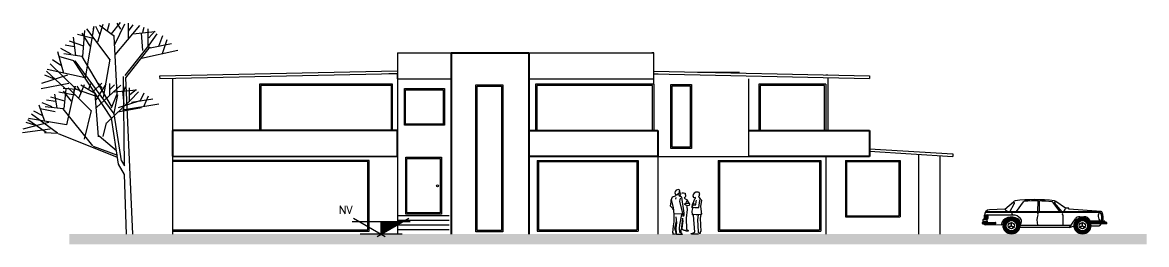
# Model space of a CAD drawing. Header units: millimetres. Extents: x 959 to 1071, y -109 to -6.
# Drawn here: x 1022.75 to 1066.27, y -54.31 to -45.73 of the extents above; entities that cross this region are included whole.
import ezdxf

# ---------------------------------------------------------------- set-up
doc = ezdxf.new("R2010")
doc.units = ezdxf.units.MM
doc.layers.add('muro', color=1, linetype='Continuous', lineweight=40)
doc.layers.add('prory1', color=4, linetype='Continuous')
doc.styles.add('X', font='simplex')

# ---------------------------------------------------------------- blocks, each defined once
blk = doc.blocks.new('LEA')
at = {"color": 0, "linetype": 'Continuous'}
for p, q in [((-0.494, 2.974), (-0.395, 3.334)), ((-0.294, 2.806), (0.147, 3.36)), ((-0.134, 2.281), (0.367, 3.305)), ((0.166, 3.029), (-0.014, 3.334)), ((0.546, 2.585), (0.546, 3.334)), ((-1.195, 2.585), (-1.955, 2.78)), ((-1.335, 2.199), (-1.735, 2.835)), ((-1.695, 1.7), (-1.596, 2.974)), ((-1.155, 3.166), (-1.575, 0.649)), ((-0.355, 1.534), (-1.495, 3.056)), ((-1.214, 2.751), (-1.155, 3.166)), ((-0.855, 2.751), (-1.054, 3.166)), ((-0.955, 2.42), (-0.695, 3.276)), ((-0.153, 2.669), (-0.874, 3.221)), ((-0.113, 1.784), (1.088, 3.221)), ((0.546, 2.945), (0.767, 3.25)), ((0.748, 2.806), (1.848, 2.919)), ((1.243, 1.996), (1.182, 2.844)), ((1.248, 2.89), (1.307, 3.14)), ((1.508, 2.144), (1.508, 3.056)), ((1.527, 2.614), (1.827, 2.945)), ((1.55, 2.25), (1.949, 2.802)), ((-2.115, 2.17), (-2.556, 2.254)), ((-1.655, 2.199), (-2.356, 2.448)), ((-2.035, 1.755), (-2.155, 2.641)), ((-0.016, -0.128), (-0.169, 2.674)), ((0.383, 0.764), (1.55, 2.25)), ((1.607, 2.115), (2.649, 2.336)), ((2.029, 2.199), (2.228, 2.724)), ((2.208, 1.839), (2.428, 2.53)), ((-2.636, 0.87), (-2.917, 1.921)), ((-2.136, 1.486), (-2.874, 1.698)), ((-2.276, 1.81), (-2.776, 2.089)), ((-1.736, 1.698), (-2.628, 1.826)), ((-0.292, -0.722), (-1.736, 1.698)), ((1.168, 1.618), (2.949, 2.005)), ((-2.016, 0.095), (-3.297, 1.34)), ((-2.776, 1.258), (-3.176, 1.534)), ((-0.692, -0.298), (-0.355, 1.57)), ((-2.455, 0.788), (-3.717, 0.373)), ((-3.077, 0.594), (-3.558, 0.788)), ((-2.577, 0.15), (-3.476, 0.98)), ((-1.575, 0.649), (-3.436, 1.064)), ((-2.375, 0.373), (-3.736, 0.124)), ((-2.013, 0.084), (-2.658, 0.128))]:
    blk.add_line(p, q, dxfattribs=at)
blk = doc.blocks.new('Arbfront')
at = {"linetype": 'ByBlock'}
for p, q in [((-1.686, 6.863), (-1.608, 7.87)), ((-1.26, 8.022), (-1.592, 6.033)), ((-0.627, 6.733), (-1.528, 7.935)), ((-1.306, 7.694), (-1.26, 8.022)), ((-1.022, 7.694), (-1.18, 8.022)), ((-1.102, 7.432), (-0.896, 8.11)), ((-0.468, 7.63), (-1.037, 8.066)), ((-0.737, 7.87), (-0.658, 8.155)), ((-0.579, 7.738), (-0.23, 8.176)), ((-0.453, 7.322), (-0.056, 8.132)), ((-0.436, 6.93), (0.514, 8.066)), ((-0.215, 7.914), (-0.358, 8.155)), ((0.085, 7.563), (0.085, 8.155)), ((0.085, 7.848), (0.26, 8.089)), ((0.64, 7.804), (0.687, 8.001)), ((0.846, 7.214), (0.846, 7.935)), ((0.861, 7.586), (1.098, 7.848)), ((-1.655, 7.258), (-2.209, 7.455)), ((-1.955, 6.907), (-2.05, 7.607)), ((-1.291, 7.563), (-1.892, 7.717)), ((-1.402, 7.258), (-1.718, 7.761)), ((-0.359, 5.418), (-0.48, 7.633)), ((0.245, 7.738), (1.115, 7.827)), ((0.636, 7.097), (0.588, 7.768)), ((0.879, 7.298), (1.194, 7.734)), ((1.257, 7.258), (1.415, 7.673)), ((1.399, 6.973), (1.573, 7.52)), ((-2.43, 6.207), (-2.652, 7.038)), ((-2.146, 6.951), (-2.541, 7.171)), ((-2.018, 7.235), (-2.367, 7.302)), ((-0.043, 6.123), (0.879, 7.298)), ((-0.026, 6.036), (0.913, 7.235)), ((0.577, 6.799), (1.985, 7.104)), ((0.924, 7.192), (1.747, 7.366)), ((-1.94, 5.595), (-2.953, 6.579)), ((-2.541, 6.514), (-2.857, 6.733)), ((-2.035, 6.694), (-2.618, 6.862)), ((-1.719, 6.862), (-2.424, 6.963)), ((-0.578, 4.479), (-2.035, 6.694)), ((-0.48, 4.647), (-1.987, 6.694)), ((-0.578, 4.949), (-1.719, 6.862)), ((-0.893, 5.284), (-0.627, 6.76)), ((-2.287, 6.143), (-3.285, 5.814)), ((-2.779, 5.989), (-3.159, 6.143)), ((-2.383, 5.638), (-3.094, 6.294)), ((-1.592, 6.033), (-3.063, 6.361)), ((-2.224, 5.814), (-3.3, 5.617)), ((-0.069, 2.633), (-0.117, 6.09)), ((0.252, 0.002), (-0.026, 6.036)), ((-1.938, 5.586), (-2.448, 5.621)), ((-1.161, 5.319), (-1.938, 5.586)), ((-0.578, 4.882), (-0.359, 5.418)), ((-0.48, 4.68), (-0.335, 5.385)), ((0.578, 4.876), (-0.337, 4.708)), ((0.524, 5.155), (-0.324, 4.876)), ((-0.311, 2.701), (-0.578, 4.479)), ((-0.19, 2.835), (-0.48, 4.647)), ((-0.79, 4.296), (-0.917, 3.772)), ((-2.646, 3.889), (-0.354, 2.976)), ((-1.057, 3.792), (-0.383, 3.228)), ((-1.282, 3.402), (-0.34, 3.053)), ((-0.069, 2.298), (-0.311, 2.701)), ((0, 0), (-0.069, 2.298))]:
    blk.add_line(p, q, dxfattribs=at)
blk.add_line((-0.19, 2.835), (-0.069, 2.633))
at = {"linetype": 'ByBlock', "xscale": 0.7905405405405403, "yscale": 0.5929054054054053, "zscale": 0.7905405405405406}
blk.add_blockref('LEA', (-1.071, 3.84), dxfattribs=at)
blk = doc.blocks.new('Mbenzl2')
for p, q in [((-1.475, 0.965), (-2.071, 0.937)), ((-1.475, 0.965), (-1.15, 1.251)), ((-1.289, 0.865), (-1.114, 1.176)), ((-1.028, 0.88), (-0.76, 1.244)), ((-0.204, 1.28), (-0.215, 0.865)), ((-0.154, 1.28), (-0.148, 0.865)), ((0.652, 0.88), (0.398, 1.22)), ((0.744, 0.865), (0.449, 1.214)), ((0.875, 1), (0.499, 1.258)), ((0.995, 1), (0.875, 1)), ((0.995, 0.965), (0.995, 1)), ((2.246, 0.868), (0.995, 0.965)), ((-2.332, 0.45), (-1.845, 0.45)), ((-2.316, 0.518), (-2.314, 0.565)), ((-2.315, 0.5), (-2.173, 0.5)), ((-2.295, 0.578), (-2.247, 0.578)), ((-2.271, 0.74), (-2.174, 0.74)), ((-2.271, 0.578), (-2.271, 0.737)), ((-2.271, 0.705), (-2.127, 0.705)), ((-2.271, 0.672), (-2.124, 0.672)), ((-2.271, 0.639), (-2.124, 0.639)), ((-2.271, 0.607), (-2.129, 0.607)), ((-2.247, 0.578), (-2.174, 0.578)), ((2.174, 0.835), (-2.245, 0.835)), ((2.196, 0.865), (-2.225, 0.865)), ((-2.174, 0.74), (-1.167, 0.74)), ((-2.159, 0.518), (-2.162, 0.565)), ((-2.124, 0.628), (-2.124, 0.69)), ((-1.233, 0.393), (-1.225, 0.44)), ((-1.217, 0.393), (-1.225, 0.44)), ((0.76, 0.74), (0.76, 0.35)), ((1.025, 0.25), (1.254, 0.586)), ((1.42, 0.674), (1.585, 0.674)), ((1.517, 0.393), (1.525, 0.44)), ((1.533, 0.393), (1.525, 0.44)), ((1.875, 0.4), (1.81, 0.533)), ((2.379, 0.5), (1.826, 0.5)), ((2.456, 0.45), (1.851, 0.45)), ((2.306, 0.791), (2.242, 0.791)), ((2.315, 0.756), (2.256, 0.756)), ((2.314, 0.546), (2.265, 0.546)), ((2.322, 0.721), (2.266, 0.721)), ((2.321, 0.581), (2.272, 0.581)), ((2.326, 0.686), (2.273, 0.686)), ((2.327, 0.651), (2.276, 0.651)), ((2.325, 0.616), (2.276, 0.616)), ((-2.33, 0.4), (-1.847, 0.4)), ((-1.625, 0.35), (-2.218, 0.364)), ((-1.547, 0.37), (-1.621, 0.37)), ((-1.288, 0.298), (-1.324, 0.268)), ((-1.28, 0.284), (-1.324, 0.268)), ((-1.225, 0.325), (-1.288, 0.298)), ((-1.225, 0.325), (-1.28, 0.284)), ((-1.225, 0.325), (-1.233, 0.393)), ((-1.225, 0.325), (-1.217, 0.393)), ((-1.225, 0.325), (-1.17, 0.284)), ((-1.225, 0.325), (-1.162, 0.298)), ((-1.17, 0.284), (-1.126, 0.268)), ((-1.162, 0.298), (-1.126, 0.268)), ((1.025, 0.25), (-0.909, 0.25)), ((-0.89, 0.35), (1.093, 0.35)), ((1.025, 0.25), (1.2, 0.325)), ((1.462, 0.298), (1.426, 0.268)), ((1.47, 0.284), (1.426, 0.268)), ((1.525, 0.325), (1.462, 0.298)), ((1.525, 0.325), (1.47, 0.284)), ((1.525, 0.325), (1.517, 0.393)), ((1.525, 0.325), (1.533, 0.393)), ((1.525, 0.325), (1.58, 0.284)), ((1.525, 0.325), (1.588, 0.298)), ((1.58, 0.284), (1.624, 0.268)), ((1.588, 0.298), (1.624, 0.268)), ((1.85, 0.325), (2.165, 0.325)), ((2.453, 0.4), (1.875, 0.4))]:
    blk.add_line(p, q)
for points in [[(-0.909, 0.25), (-0.884, 0.383, 0.307808), (-0.972, 0.585, 0.21633), (-1.37, 0.639, 0.285565), (-1.625, 0.35, -0.425939)], [(-0.89, 0.35), (-0.851, 0.427, 0.318078), (-0.877, 0.609, 0.193026), (-1.161, 0.738, -42.551955)]]:
    blk.add_lwpolyline(points, format="xyb")
for centre, radius in [((-1.225, 0.325), 0.325), ((-1.225, 0.325), 0.315), ((-1.225, 0.325), 0.305), ((-1.225, 0.325), 0.295), ((-1.225, 0.325), 0.285), ((-1.225, 0.325), 0.275), ((-1.225, 0.325), 0.265), ((-1.225, 0.325), 0.255), ((-1.225, 0.325), 0.245), ((-1.225, 0.325), 0.235), ((-1.225, 0.325), 0.225), ((-1.225, 0.325), 0.215), ((-1.225, 0.325), 0.205), ((-1.225, 0.325), 0.2), ((-1.225, 0.325), 0.121), ((1.525, 0.325), 0.325), ((1.525, 0.325), 0.315), ((1.525, 0.325), 0.305), ((1.525, 0.325), 0.295), ((1.525, 0.325), 0.285), ((1.525, 0.325), 0.275), ((1.525, 0.325), 0.265), ((1.525, 0.325), 0.255), ((1.525, 0.325), 0.245), ((1.525, 0.325), 0.235), ((1.525, 0.325), 0.225), ((1.525, 0.325), 0.215), ((1.525, 0.325), 0.205), ((1.525, 0.325), 0.2), ((1.525, 0.325), 0.121)]:
    blk.add_circle(centre, radius)
for centre, radius, start, end in [((-0.325, -5.093), 6.425, 83.1526, 96.7916), ((-2.071, 0.737), 0.2, 90, 180), ((-1.299, 1.069), 0.204, 210.6228, 272.9401), ((-1.148, 1.221), 0.02, 160.5227, 244.2123), ((-1.133, 1.194), 0.0263, 316.2956, 159.1508), ((-1.073, 1.187), 0.1, 96.7916, 140.7444), ((-1.02, 0.875), 0.01, 150.6181, 270), ((-0.717, 1.22), 0.05, 93.5512, 150.6181), ((-0.325, -5.093), 6.375, 83.833, 93.5512), ((0.411, 1.451), 0.212, 256.0913, 259.0408), ((0.354, 1.195), 0.05, 29.3819, 83.833), ((0.429, 1.187), 0.1, 45.4844, 83.1526), ((0.466, 1.225), 0.02, 103.7078, 212.5779), ((0.411, 1.451), 0.212, 283.7078, 294.6336), ((0.643, 0.875), 0.01, 270, 29.3819), ((0.724, 1.016), 0.152, 277.5323, 354.0144), ((-2.332, 0.43), 0.02, 90, 170.258), ((-2.294, 0.472), 0.0428, 159.7223, 185.3163), ((-2.316, 0.47), 0.02, 185.3163, 270), ((-2.315, 0.48), 0.02, 90, 159.7223), ((-2.296, 0.52), 0.02, 185.3163, 270), ((-2.295, 0.558), 0.02, 90, 159.7223), ((-2.18, 0.558), 0.02, 20.2777, 90), ((-2.179, 0.52), 0.02, 270, 354.6837), ((-2.174, 0.69), 0.05, 0, 90), ((-2.174, 0.628), 0.05, 270, 0), ((-2.173, 0.48), 0.02, 20.2777, 90), ((-2.171, 0.47), 0.02, 270, 354.6837), ((-2.194, 0.472), 0.0428, 354.6837, 20.2777), ((-1.845, 0.43), 0.02, 9.742, 90), ((-1.14, 0.802), 0.0672, 150.589, 252.1832), ((0.329, 0.534), 0.569, 158.7205, 198.8457), ((-0.12, 0.779), 0.0899, 107.7978, 205.8187), ((0.828, 0.786), 0.083, 144.0858, 213.7668), ((1.42, 0.474), 0.2, 90, 145.7034), ((1.585, 0.424), 0.25, 26.0499, 90), ((2.388, 0.696), 0.255, 138.6078, 230.3455), ((1.909, 0.636), 0.368, 338.24, 38.4616), ((2.242, 0.818), 0.05, 23.6184, 85.576), ((1.867, 0.654), 0.46, 340.3842, 23.6184), ((2.379, 0.48), 0.02, 20.2777, 90), ((2.38, 0.47), 0.02, 270, 354.6837), ((2.357, 0.472), 0.0428, 354.6837, 20.2777), ((2.456, 0.43), 0.02, 9.742, 90), ((-2.32, 0.428), 0.0329, 170.258, 217.1634), ((-2.33, 0.42), 0.02, 217.1634, 270), ((-2.224, 0.456), 0.0924, 217.6717, 273.6823), ((-1.847, 0.42), 0.02, 270, 322.8366), ((-1.857, 0.428), 0.0329, 322.8366, 9.742), ((2.165, 0.375), 0.05, 270, 298.0081), ((2.127, 0.447), 0.132, 298.0081, 338.9369), ((2.453, 0.42), 0.02, 270, 322.8366), ((2.443, 0.428), 0.0329, 322.8366, 9.742)]:
    blk.add_arc(centre, radius, start, end)
blk = doc.blocks.new('Eschum32')
at = {"color": 0, "linetype": 'ByBlock'}
for p, q in [((-0.258, 1.751), (-0.308, 1.727)), ((-0.202, 1.758), (-0.258, 1.751)), ((-0.181, 1.737), (-0.202, 1.758)), ((-0.508, 1.334), (-0.517, 1.267)), ((-0.458, 1.457), (-0.508, 1.334)), ((-0.407, 1.056), (-0.486, 1.368)), ((-0.34, 1.499), (-0.458, 1.457)), ((-0.348, 1.685), (-0.356, 1.627)), ((-0.356, 1.627), (-0.328, 1.568)), ((-0.308, 1.727), (-0.348, 1.685)), ((-0.304, 1.535), (-0.34, 1.499)), ((-0.318, 1.448), (-0.329, 1.389)), ((-0.328, 1.568), (-0.302, 1.552)), ((-0.288, 1.555), (-0.304, 1.535)), ((-0.302, 1.552), (-0.236, 1.569)), ((-0.182, 1.533), (-0.288, 1.555)), ((-0.236, 1.569), (-0.215, 1.6)), ((-0.215, 1.6), (-0.202, 1.621)), ((-0.202, 1.621), (-0.192, 1.602)), ((-0.192, 1.602), (-0.176, 1.624)), ((-0.182, 1.5), (-0.182, 1.533)), ((-0.089, 1.457), (-0.182, 1.5)), ((-0.17, 1.697), (-0.181, 1.737)), ((-0.178, 1.514), (-0.146, 1.523)), ((-0.176, 1.624), (-0.175, 1.659)), ((-0.175, 1.659), (-0.171, 1.688)), ((-0.167, 1.367), (-0.173, 1.298)), ((-0.147, 1.645), (-0.17, 1.697)), ((-0.138, 1.426), (-0.167, 1.367)), ((-0.155, 1.631), (-0.147, 1.645)), ((-0.145, 1.599), (-0.155, 1.631)), ((-0.146, 1.523), (-0.125, 1.562)), ((-0.125, 1.562), (-0.145, 1.599)), ((0.007, 0.838), (-0.089, 1.457)), ((-0.081, 1.613), (-0.058, 1.633)), ((-0.058, 1.633), (-0.016, 1.631)), ((-0.016, 1.631), (0.041, 1.615)), ((0.016, 1.446), (0.002, 1.421)), ((0.002, 1.421), (0.098, 1.366)), ((0.041, 1.456), (0.016, 1.446)), ((0.041, 1.615), (0.047, 1.58)), ((0.061, 1.488), (0.041, 1.456)), ((0.047, 1.58), (0.056, 1.536)), ((0.056, 1.536), (0.061, 1.488)), ((0.113, 1.314), (0.076, 1.269)), ((0.098, 1.366), (0.211, 1.196)), ((0.344, 1.506), (0.37, 1.548)), ((0.36, 1.499), (0.344, 1.506)), ((0.357, 1.233), (0.417, 1.393)), ((0.369, 1.481), (0.36, 1.499)), ((0.369, 1.568), (0.399, 1.614)), ((0.37, 1.548), (0.369, 1.568)), ((0.371, 1.465), (0.369, 1.481)), ((0.382, 1.453), (0.371, 1.465)), ((0.379, 1.441), (0.382, 1.453)), ((0.385, 1.432), (0.379, 1.441)), ((0.439, 1.451), (0.385, 1.432)), ((0.387, 1.634), (0.452, 1.669)), ((0.399, 1.614), (0.387, 1.634)), ((0.417, 1.393), (0.442, 1.425)), ((0.442, 1.425), (0.439, 1.451)), ((0.452, 1.669), (0.532, 1.671)), ((0.466, 1.298), (0.486, 1.34)), ((0.532, 1.671), (0.57, 1.65)), ((0.582, 1.518), (0.564, 1.486)), ((0.564, 1.486), (0.571, 1.457)), ((0.57, 1.65), (0.588, 1.615)), ((0.571, 1.457), (0.621, 1.398)), ((0.575, 1.069), (0.615, 1.329)), ((0.591, 1.556), (0.582, 1.518)), ((0.588, 1.615), (0.596, 1.586)), ((0.596, 1.586), (0.591, 1.556)), ((0.615, 1.329), (0.603, 1.361)), ((0.621, 1.398), (0.669, 1.342)), ((0.669, 1.342), (0.639, 1.105)), ((-0.517, 1.267), (-0.536, 1.124)), ((-0.536, 1.124), (-0.466, 1.045)), ((-0.466, 1.045), (-0.425, 1.009)), ((-0.434, 0.991), (-0.407, 1.056)), ((-0.425, 1.009), (-0.415, 1.002)), ((-0.415, 1.002), (-0.391, 0.726)), ((-0.173, 1.298), (-0.061, 0.85)), ((0.028, 1.185), (0.037, 1.226)), ((0.074, 1.159), (0.028, 1.185)), ((0.037, 1.226), (0.164, 1.229)), ((0.128, 1.132), (0.074, 1.159)), ((0.076, 1.269), (0.093, 1.242)), ((0.119, 0.991), (0.085, 0.647)), ((0.1, 1.112), (0.108, 1.074)), ((0.108, 1.074), (0.119, 0.991)), ((0.203, 1.144), (0.128, 1.132)), ((0.164, 1.229), (0.182, 1.215)), ((0.211, 1.196), (0.203, 1.144)), ((0.308, 1.115), (0.324, 1.146)), ((0.312, 1.054), (0.308, 1.115)), ((0.314, 1.102), (0.31, 1.121)), ((0.31, 1.121), (0.331, 1.11)), ((0.319, 1.187), (0.311, 1.174)), ((0.311, 1.174), (0.311, 1.149)), ((0.311, 1.149), (0.314, 1.102)), ((0.336, 1.029), (0.312, 1.054)), ((0.313, 0.917), (0.336, 1.029)), ((0.322, 0.775), (0.313, 0.917)), ((0.338, 1.197), (0.319, 1.187)), ((0.324, 1.146), (0.346, 1.14)), ((0.359, 1.211), (0.338, 1.197)), ((0.339, 1.08), (0.417, 1.063)), ((0.346, 1.14), (0.357, 1.233)), ((0.398, 1.202), (0.359, 1.211)), ((0.381, 1.172), (0.456, 1.163)), ((0.417, 1.063), (0.513, 1.06)), ((0.456, 1.163), (0.466, 1.298)), ((0.513, 1.06), (0.575, 1.069)), ((0.639, 1.105), (0.675, 0.802)), ((-0.401, 0.515), (-0.426, 0.352)), ((-0.065, 0.818), (-0.408, 0.799)), ((-0.391, 0.726), (-0.401, 0.515)), ((-0.314, 0.413), (-0.291, 0.529)), ((-0.279, 0.464), (-0.309, 0.7)), ((-0.298, 0.367), (-0.279, 0.464)), ((-0.159, 0.393), (-0.092, 0.788)), ((-0.056, 0.657), (-0.116, 0.188)), ((-0.092, 0.788), (-0.063, 0.846)), ((-0.08, 0.268), (-0.035, 0.547)), ((-0.063, 0.846), (-0.044, 0.843)), ((-0.035, 0.547), (-0.056, 0.657)), ((-0.044, 0.843), (-0.046, 0.768)), ((-0.046, 0.768), (-0.044, 0.729)), ((-0.044, 0.729), (-0.009, 0.739)), ((-0.009, 0.739), (0.009, 0.78)), ((0.009, 0.78), (0.007, 0.838)), ((0.085, 0.647), (0.091, 0.225)), ((0.36, 0.765), (0.322, 0.775)), ((0.354, 0.799), (0.469, 0.786)), ((0.414, 0.112), (0.36, 0.765)), ((0.469, 0.786), (0.565, 0.79)), ((0.537, 0.582), (0.562, 0.773)), ((0.562, 0.138), (0.537, 0.582)), ((0.565, 0.79), (0.688, 0.817)), ((0.654, 0.791), (0.62, 0.656)), ((0.62, 0.656), (0.655, 0.136)), ((0.675, 0.802), (0.654, 0.791)), ((-0.426, 0.352), (-0.454, 0.09)), ((-0.454, 0.09), (-0.417, 0.086)), ((-0.417, 0.086), (-0.43, 0.026)), ((-0.43, 0.026), (-0.344, 0.044)), ((-0.363, 0.258), (-0.314, 0.413)), ((-0.307, 0.085), (-0.363, 0.258)), ((-0.344, 0.044), (-0.309, 0.052)), ((-0.309, 0.279), (-0.298, 0.367)), ((-0.287, 0.07), (-0.309, 0.279)), ((-0.309, 0.052), (-0.29, 0.076)), ((-0.29, 0.076), (-0.307, 0.085)), ((-0.287, 0.018), (-0.287, 0.07)), ((-0.194, 0.014), (-0.287, 0.018)), ((-0.078, 0.021), (-0.194, 0.014)), ((-0.181, 0.245), (-0.159, 0.393)), ((-0.168, 0.107), (-0.181, 0.245)), ((-0.116, 0.188), (-0.171, 0.175)), ((-0.171, 0.175), (-0.171, 0.113)), ((-0.171, 0.113), (-0.138, 0.107)), ((-0.073, 0.044), (-0.168, 0.107)), ((-0.117, 0.134), (-0.152, 0.17)), ((-0.138, 0.107), (-0.117, 0.11)), ((-0.117, 0.11), (-0.117, 0.134)), ((-0.066, 0.207), (-0.08, 0.268)), ((-0.057, 0.038), (-0.078, 0.021)), ((-0.029, 0.205), (-0.066, 0.207)), ((-0.026, 0.174), (-0.029, 0.205)), ((0.016, 0.17), (-0.026, 0.174)), ((0.048, 0.171), (0.016, 0.17)), ((0.079, 0.154), (0.048, 0.171)), ((0.135, 0.15), (0.079, 0.154)), ((0.091, 0.225), (0.161, 0.169)), ((0.163, 0.153), (0.135, 0.15)), ((0.161, 0.169), (0.163, 0.153)), ((0.279, 0.062), (0.363, 0.079)), ((0.286, 0.034), (0.279, 0.062)), ((0.561, 0.034), (0.286, 0.034)), ((0.363, 0.079), (0.414, 0.112)), ((0.546, 0.113), (0.562, 0.138)), ((0.563, 0.111), (0.546, 0.113)), ((0.584, 0.06), (0.563, 0.111)), ((0.624, 0.059), (0.584, 0.06)), ((0.655, 0.136), (0.621, 0.123)), ((0.621, 0.123), (0.624, 0.059))]:
    blk.add_line(p, q, dxfattribs=at)
blk = doc.blocks.new('*X45')
at = {"color": 0, "linetype": 'Continuous'}
for p, q in [((7.78, 5.6544), (7.78, 5.7542)), ((7.785, 5.6573), (7.785, 5.7542)), ((7.79, 5.6602), (7.79, 5.7542)), ((7.795, 5.6631), (7.795, 5.7542)), ((7.8, 5.666), (7.8, 5.7542)), ((7.805, 5.6689), (7.805, 5.7542)), ((7.81, 5.6718), (7.81, 5.7542)), ((7.815, 5.6747), (7.815, 5.7542)), ((7.82, 5.6776), (7.82, 5.7542)), ((7.825, 5.6805), (7.825, 5.7542)), ((7.83, 5.6834), (7.83, 5.7542)), ((7.835, 5.6863), (7.835, 5.7542)), ((7.84, 5.6892), (7.84, 5.7542)), ((7.845, 5.6921), (7.845, 5.7542)), ((7.85, 5.695), (7.85, 5.7542)), ((7.855, 5.6979), (7.855, 5.7542)), ((7.86, 5.7008), (7.86, 5.7542)), ((7.865, 5.7037), (7.865, 5.7542)), ((7.87, 5.7066), (7.87, 5.7542)), ((7.875, 5.7095), (7.875, 5.7542)), ((7.88, 5.7124), (7.88, 5.7542)), ((7.885, 5.7153), (7.885, 5.7542)), ((7.89, 5.7182), (7.89, 5.7542)), ((7.895, 5.7211), (7.895, 5.7542)), ((7.9, 5.724), (7.9, 5.7542)), ((7.905, 5.7269), (7.905, 5.7542)), ((7.91, 5.7298), (7.91, 5.7542)), ((7.915, 5.7327), (7.915, 5.7542)), ((7.92, 5.7356), (7.92, 5.7542)), ((7.925, 5.7385), (7.925, 5.7542)), ((7.93, 5.7414), (7.93, 5.7542)), ((7.935, 5.7442), (7.935, 5.7542)), ((7.94, 5.7471), (7.94, 5.7542)), ((7.945, 5.75), (7.945, 5.7542)), ((7.95, 5.7529), (7.95, 5.7542))]:
    blk.add_line(p, q, dxfattribs=at)

msp = doc.modelspace()

# ---------------------------------------------------------------- hatches: boundary and pattern name
at = {"layer": 'prory1'}
msp.add_hatch(color=256, dxfattribs=at).paths.add_polyline_path([(1066.271, -53.909), (1024.561, -53.909), (1024.561, -54.309), (1066.271, -54.309)])

# ---------------------------------------------------------------- linework, layer by layer
at = {"color": 7}
for p, q in [((1042.154, -46.909), (1040.535, -46.909)), ((1050.507, -47.665), (1048.888, -47.665)), ((1037.446, -53.909), (1035.828, -53.909))]:
    msp.add_line(p, q, dxfattribs=at)
for p, q in [((1037.754, -53.44), (1035.52, -53.44)), ((1035.562, -53.286), (1036.791, -53.998)), ((1036.483, -53.998), (1037.712, -53.286))]:
    msp.add_line(p, q)
at = {"linetype": 'Continuous'}
msp.add_line((1036.637, -53.909), (1036.637, -53.44), dxfattribs=at)
msp.add_lwpolyline([(1036.637, -53.909), (1036.637, -53.44), (1037.446, -53.44)], close=True, dxfattribs=at)
at = {"layer": 'muro'}
for p, q in [((1039.348, -46.909), (1039.348, -53.909)), ((1039.348, -46.909), (1042.348, -46.909)), ((1042.348, -46.909), (1042.348, -53.909)), ((1028.561, -49.909), (1028.561, -50.903)), ((1037.27, -49.909), (1028.561, -49.909)), ((1037.27, -50.909), (1037.27, -49.909)), ((1042.348, -49.909), (1047.352, -49.909)), ((1047.352, -49.909), (1047.352, -50.909)), ((1050.864, -49.909), (1055.547, -49.909)), ((1055.547, -49.909), (1055.547, -50.909)), ((1028.561, -50.903), (1037.27, -50.909)), ((1047.352, -50.909), (1042.348, -50.909)), ((1055.547, -50.909), (1050.864, -50.909))]:
    msp.add_line(p, q, dxfattribs=at)
at = {"layer": 'prory1'}
for p, q in [((1037.27, -46.909), (1047.193, -46.909)), ((1037.27, -46.909), (1037.27, -47.909)), ((1039.348, -46.909), (1039.348, -53.909)), ((1042.348, -46.909), (1042.273, -46.909)), ((1042.348, -46.909), (1042.348, -53.909)), ((1047.193, -46.909), (1047.118, -46.909)), ((1047.193, -48.119), (1047.193, -46.909)), ((1037.268, -47.609), (1028.059, -47.809)), ((1028.059, -47.809), (1028.061, -47.909)), ((1037.27, -47.709), (1028.061, -47.909)), ((1037.27, -47.709), (1036.936, -47.709)), ((1037.27, -47.909), (1037.27, -47.709)), ((1047.193, -47.909), (1047.193, -47.709)), ((1047.193, -47.709), (1047.364, -47.709)), ((1047.193, -47.709), (1055.547, -47.898)), ((1047.195, -47.609), (1055.547, -47.798)), ((1053.852, -47.759), (1053.927, -47.759)), ((1053.927, -47.861), (1053.927, -49.909)), ((1055.547, -47.798), (1055.547, -47.898)), ((1028.561, -47.898), (1028.561, -53.909)), ((1037.27, -47.909), (1037.27, -53.909)), ((1037.27, -47.909), (1039.348, -47.909)), ((1042.348, -47.909), (1047.193, -47.909)), ((1047.193, -48.119), (1047.193, -49.909)), ((1050.864, -47.909), (1050.864, -50.909)), ((1053.852, -48.119), (1053.852, -49.909)), ((1028.561, -49.909), (1037.27, -49.909)), ((1042.348, -49.909), (1047.352, -49.909)), ((1047.352, -49.909), (1047.352, -53.909)), ((1050.864, -49.909), (1055.547, -49.909)), ((1055.547, -49.909), (1055.547, -50.909)), ((1028.561, -50.909), (1037.27, -50.909)), ((1042.348, -50.909), (1055.547, -50.909)), ((1053.852, -50.909), (1053.852, -53.909)), ((1055.547, -50.609), (1058.778, -50.809)), ((1055.547, -50.909), (1055.547, -50.709)), ((1055.547, -50.709), (1058.771, -50.909)), ((1057.447, -50.827), (1057.447, -53.909)), ((1058.271, -50.878), (1058.271, -53.909)), ((1058.778, -50.809), (1058.778, -50.909)), ((1042.679, -51.058), (1046.587, -51.058)), ((1042.679, -51.058), (1042.679, -53.796)), ((1042.729, -51.108), (1042.729, -53.746)), ((1042.729, -51.108), (1046.537, -51.108)), ((1046.537, -51.108), (1046.537, -53.746)), ((1046.587, -51.058), (1046.587, -53.796)), ((1049.687, -51.058), (1049.687, -53.796)), ((1049.687, -51.058), (1053.66, -51.058)), ((1049.737, -51.108), (1053.61, -51.108)), ((1049.737, -51.108), (1049.737, -53.746)), ((1053.61, -51.108), (1053.61, -53.746)), ((1053.66, -51.058), (1053.66, -53.796)), ((1054.61, -51.058), (1056.727, -51.058)), ((1054.61, -51.058), (1054.61, -53.247)), ((1054.66, -51.108), (1054.66, -53.197)), ((1054.66, -51.108), (1056.677, -51.108)), ((1056.677, -51.108), (1056.677, -53.197)), ((1056.727, -51.058), (1056.727, -53.247)), ((1037.27, -53.189), (1039.273, -53.189)), ((1037.27, -53.369), (1039.273, -53.369)), ((1054.61, -53.247), (1056.727, -53.247)), ((1054.66, -53.197), (1056.677, -53.197)), ((1037.27, -53.549), (1039.273, -53.549)), ((1037.27, -53.729), (1039.273, -53.729)), ((1042.679, -53.796), (1046.587, -53.796)), ((1042.729, -53.746), (1046.537, -53.746)), ((1049.687, -53.796), (1053.66, -53.796)), ((1049.737, -53.746), (1053.61, -53.746))]:
    msp.add_line(p, q, dxfattribs=at)
for points in [[(1037.081, -49.909), (1037.081, -48.119), (1031.925, -48.119), (1031.925, -49.909)], [(1037.031, -49.909), (1037.031, -48.169), (1031.975, -48.169), (1031.975, -49.909)], [(1047.193, -48.119), (1042.61, -48.119), (1042.61, -49.909)], [(1047.143, -49.909), (1047.143, -48.169), (1042.66, -48.169), (1042.66, -49.909)], [(1053.852, -48.119), (1051.263, -48.119), (1051.263, -49.909)], [(1053.802, -49.909), (1053.802, -48.169), (1051.313, -48.169), (1051.313, -49.909)], [(1028.561, -53.796), (1036.168, -53.796), (1036.168, -51.058), (1028.561, -51.058)], [(1028.561, -53.746), (1036.118, -53.746), (1036.118, -51.108), (1028.561, -51.108)]]:
    msp.add_lwpolyline(points, dxfattribs=at)
for points in [[(1037.535, -48.283), (1039.084, -48.283), (1039.084, -49.704), (1037.535, -49.704)], [(1040.308, -48.138), (1041.343, -48.138), (1041.343, -53.815), (1040.308, -53.815)], [(1040.358, -48.188), (1041.293, -48.188), (1041.293, -53.765), (1040.358, -53.765)], [(1047.854, -48.124), (1048.653, -48.124), (1048.653, -50.601), (1047.854, -50.601)], [(1047.904, -48.174), (1048.603, -48.174), (1048.603, -50.551), (1047.904, -50.551)], [(1037.585, -48.333), (1039.034, -48.333), (1039.034, -49.654), (1037.585, -49.654)], [(1037.586, -50.939), (1038.97, -50.939), (1038.97, -53.133), (1037.586, -53.133)], [(1037.636, -50.989), (1038.92, -50.989), (1038.92, -53.083), (1037.636, -53.083)]]:
    msp.add_lwpolyline(points, close=True, dxfattribs=at)
msp.add_circle((1038.818, -52.042), 0.0381, dxfattribs=at)

# ---------------------------------------------------------------- block references
at = {"linetype": 'Continuous', "xscale": 4.624235094874621, "yscale": 4.624235094874621, "zscale": 4.624235094874621}
msp.add_blockref('*X45', (1000.673, -80.049), dxfattribs=at)
at = {"layer": 'prory1'}
for name, p in [('Arbfront', (1026.773, -53.909)), ('Eschum32', (1048.365, -53.943)), ('Mbenzl2', (1062.265, -53.909))]:
    msp.add_blockref(name, p, dxfattribs=at)

# ---------------------------------------------------------------- texts
at = {"color": 4, "style": 'X'}
msp.add_attdef('NV', (1034.999, -53.123), 'N.P.T. +- 0.00', height=0.30828, dxfattribs=at)

doc.saveas('drawing.dxf')
